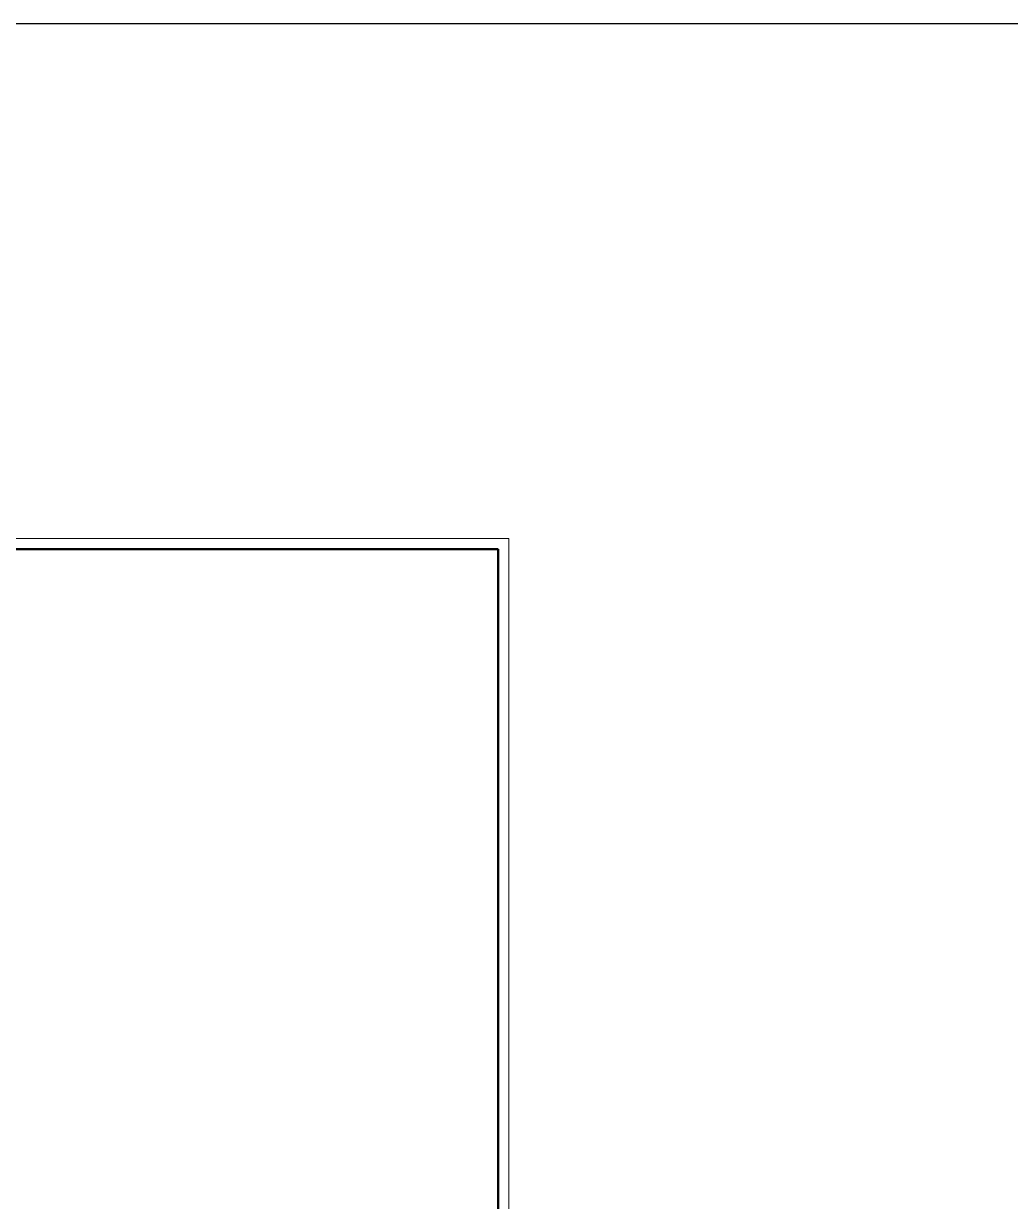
# Model space of a CAD drawing. Header units: millimetres. Extents: x -88595 to 880822, y -1054509 to -148035.
# Drawn here: x 574418 to 620468, y -251289 to -196327 of the extents above; entities that cross this region are included whole.
import ezdxf

# ---------------------------------------------------------------- set-up
doc = ezdxf.new("R2010")
doc.units = ezdxf.units.MM
doc.layers.add('Основные надписи', color=7, linetype='Continuous', lineweight=30)
doc.layers.add('Тонкие линии', color=7, linetype='Continuous', lineweight=18)
doc.layers.add('П4', color=1, linetype='Continuous')

# ---------------------------------------------------------------- blocks, each defined once
blk = doc.blocks.new('ADSK_Рамка - Форма 3-3616731-План подвала_')
at = {"layer": 'Основные надписи', "lineweight": 50}
for p, q in [((-197, 687.5), (-1361, 687.5)), ((-197, -143.5), (-197, 687.5))]:
    blk.add_line(p, q, dxfattribs=at)
at = {"layer": 'Тонкие линии', "lineweight": 20}
for p, q in [((-1381, 692.5), (-192, 692.5)), ((-192, 692.5), (-192, -148.5))]:
    blk.add_line(p, q, dxfattribs=at)

msp = doc.modelspace()

# ---------------------------------------------------------------- linework, layer by layer
at = {"layer": 'П4', "color": 3, "ltscale": 100}
msp.add_lwpolyline([(-88595, -196327), (880822, -196327), (880822, -376127), (-88595, -376127)], close=True, dxfattribs=at)

# ---------------------------------------------------------------- block references
at = {"layer": 'Основные надписи', "lineweight": 9, "xscale": 100, "yscale": 100, "zscale": 100}
msp.add_blockref('ADSK_Рамка - Форма 3-3616731-План подвала_', (616263, -289602), dxfattribs=at)

doc.saveas('drawing.dxf')
